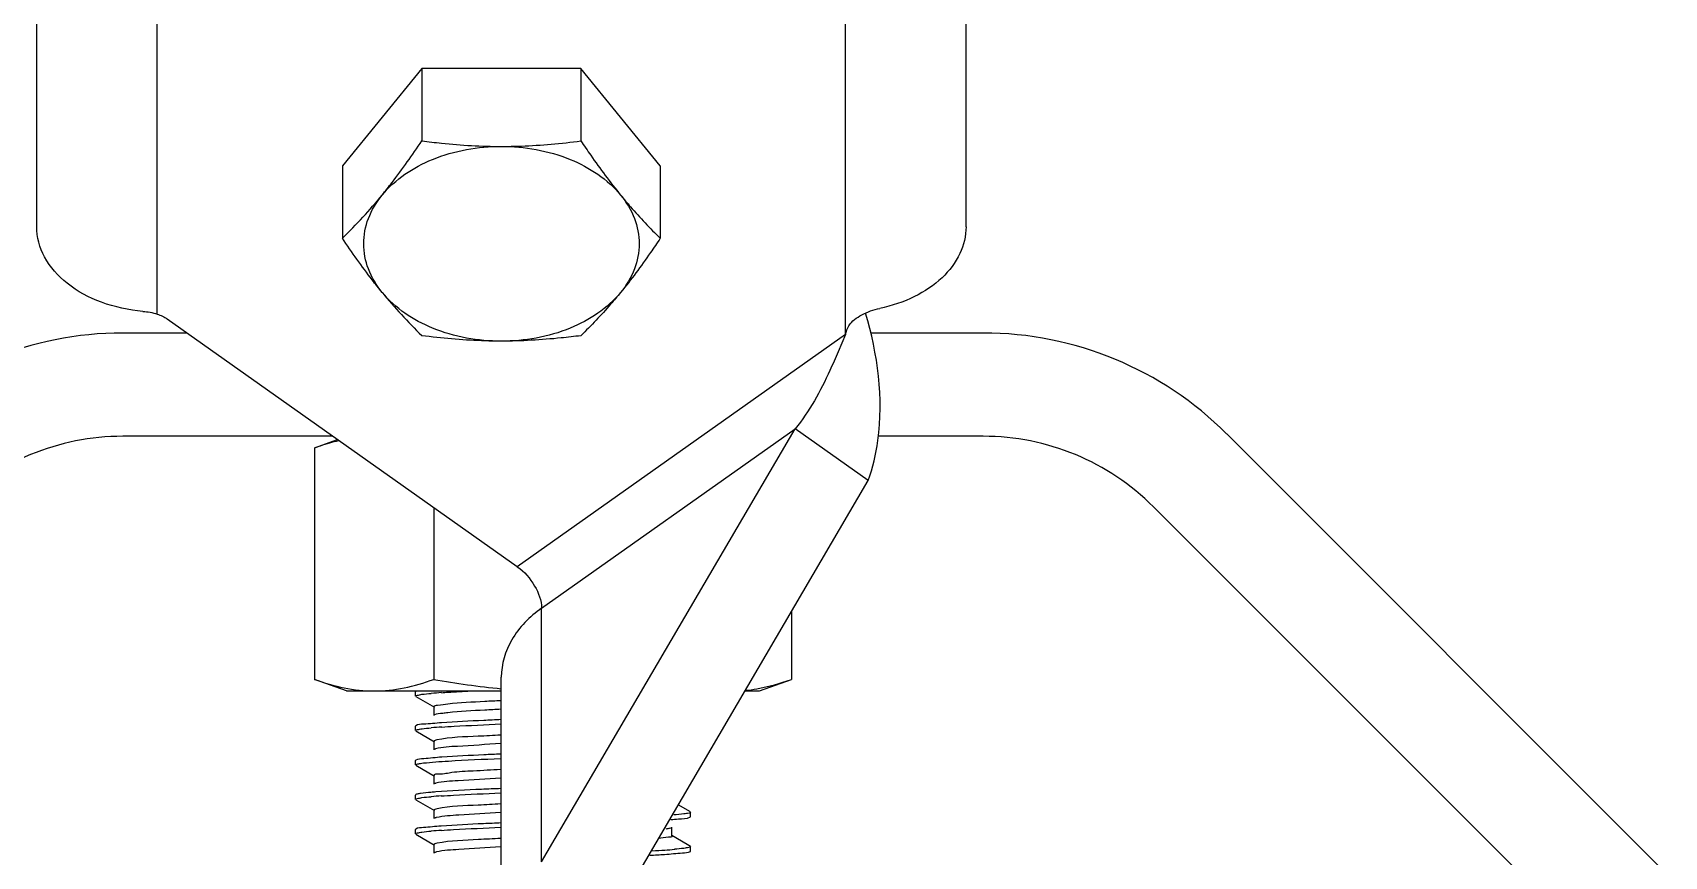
# Model space of a CAD drawing. Extents: x 1031190 to 1725648, y 733081 to 1571294.
# Drawn here: x 1154583 to 1155684, y 1248971 to 1249526 of the extents above; entities that cross this region are included whole.
import ezdxf

# ---------------------------------------------------------------- set-up
doc = ezdxf.new("R2010")
doc.units = 0
doc.header["$LTSCALE"] = 1000
doc.header["$MEASUREMENT"] = 0

msp = doc.modelspace()

# ---------------------------------------------------------------- linework, layer by layer
at = {"linetype": 'Continuous'}
for p, q in [((1154585.7, 1249395.5), (1154585.7, 1249964.3)), ((1155213, 1249395.5), (1155213, 1249964.3)), ((1154667, 1249336.5), (1154667, 1249830.9)), ((1155131.7, 1249322.8), (1155131.7, 1249830.9)), ((1154845.7, 1249502.3), (1154792, 1249436.6)), ((1154845.7, 1249502.3), (1154845.7, 1249453.4)), ((1154953, 1249502.3), (1154845.7, 1249502.3)), ((1155006.6, 1249436.6), (1154953, 1249502.3)), ((1154953, 1249502.3), (1154953, 1249453.4)), ((1154792, 1249436.6), (1154792, 1249387.7)), ((1155006.6, 1249436.6), (1155006.6, 1249387.7)), ((1154643.8, 1249323.9), (1154687, 1249323.9)), ((1154910.1, 1249166.1), (1154673.8, 1249333.2)), ((1155131.7, 1249322.8), (1154910.1, 1249166.1)), ((1155131.7, 1249322.8), (1155126.6, 1249311.2)), ((1155148.5, 1249323.9), (1155224.6, 1249323.9)), ((1154926.5, 1248967), (1155097.6, 1249259.1)), ((1154926.5, 1249138.1), (1155097.6, 1249259.1)), ((1155146.9, 1249224.2), (1155097.6, 1249259.1)), ((1154785.6, 1249254.2), (1154643.8, 1249254.2)), ((1154773.2, 1249246.3), (1154788.7, 1249252)), ((1154773.2, 1249246.3), (1154773.2, 1249090.1)), ((1155224.6, 1249254.2), (1155153.4, 1249254.2)), ((1155388.9, 1249255.8), (1155685.1, 1248959.6)), ((1154975.8, 1248932.1), (1155146.9, 1249224.2)), ((1154853.7, 1249206), (1154853.7, 1249090.1)), ((1155635.8, 1248910.3), (1155339.6, 1249206.5)), ((1154926.5, 1248967), (1154926.5, 1249138.1)), ((1155095.1, 1249135.8), (1155095.1, 1249090.1)), ((1154899.3, 1248484.6), (1154899.3, 1249091.6)), ((1154794.8, 1249082.3), (1154773.2, 1249090.1)), ((1154794.8, 1249082.3), (1154899.3, 1249082.3)), ((1154841.5, 1249082), (1154841.3, 1249081.7)), ((1154841.3, 1249078.8), (1154841.3, 1249081.7)), ((1154841.3, 1249078.8), (1154841.3, 1249081.7)), ((1155063.7, 1249082.3), (1155073.6, 1249082.3)), ((1155073.6, 1249082.3), (1155095.1, 1249090.1)), ((1154841.5, 1249078.6), (1154854.1, 1249071.3)), ((1154853.8, 1249071.6), (1154853.8, 1249065.8)), ((1154841.5, 1249058.8), (1154841.3, 1249058.5)), ((1154841.3, 1249055.6), (1154841.3, 1249058.5)), ((1154841.3, 1249055.6), (1154841.3, 1249058.5)), ((1154841.5, 1249055.3), (1154854.1, 1249048)), ((1154853.8, 1249048.3), (1154853.8, 1249042.5)), ((1154841.5, 1249035.5), (1154841.3, 1249035.3)), ((1154841.3, 1249032.4), (1154841.3, 1249035.3)), ((1154841.3, 1249032.4), (1154841.3, 1249035.3)), ((1154841.5, 1249032.1), (1154854.1, 1249024.8)), ((1154853.8, 1249025.1), (1154853.8, 1249019.3)), ((1154841.5, 1249012.3), (1154841.3, 1249012)), ((1154841.3, 1249009.1), (1154841.3, 1249012)), ((1154841.3, 1249009.1), (1154841.3, 1249012)), ((1154841.5, 1249008.9), (1154854.1, 1249001.6)), ((1155026.9, 1249000.7), (1155018.7, 1249005.4)), ((1154853.8, 1249001.9), (1154853.8, 1248996.1)), ((1155026.9, 1248997.3), (1155027.1, 1248997.5)), ((1155027.1, 1248997.5), (1155027.1, 1249000.4)), ((1155027.1, 1248997.5), (1155027.1, 1249000.4)), ((1154841.5, 1248989.1), (1154841.3, 1248988.8)), ((1154841.3, 1248985.9), (1154841.3, 1248988.8)), ((1154841.3, 1248985.9), (1154841.3, 1248988.8)), ((1154841.5, 1248985.6), (1154854.1, 1248978.3)), ((1155024.8, 1248978.7), (1155014.3, 1248984.7)), ((1155014.5, 1248984.4), (1155014.5, 1248990.3)), ((1154853.8, 1248978.6), (1154853.8, 1248972.8)), ((1155026.9, 1248977.4), (1155024.8, 1248978.7)), ((1155026.9, 1248974), (1155027.1, 1248974.3)), ((1155027.1, 1248974.3), (1155027.1, 1248977.2)), ((1155027.1, 1248974.3), (1155027.1, 1248977.2))]:
    msp.add_line(p, q, dxfattribs=at)
for centre, radius, start, end in [((1154559.4, 1249628.7), 334.9, 313.9914, 320.7735), ((1155078.3, 1249563), 334.9, 219.2265, 226.0086), ((1154643.8, 1249091.5), 232.3, 90, 135), ((1155224.6, 1249091.5), 232.3, 45, 90), ((1154643.8, 1249091.5), 162.6, 90, 135), ((1155224.6, 1249091.5), 162.6, 45, 90), ((1154885.7, 1248680.1), 401.9, 93.8134, 94.8058), ((1154886, 1248653), 405.8, 93.7866, 94.8061), ((1154885.4, 1248614.2), 398.1, 93.8422, 94.8039), ((1154885.5, 1248589.8), 399.3, 93.8324, 94.805), ((1154953.4, 1249806.8), 836.7, 273.1645, 273.8477), ((1154956.4, 1249763.4), 790.3, 273.2643, 273.8614), ((1154982.9, 1249373.5), 399.5, 273.8325, 274.8033)]:
    msp.add_arc(centre, radius, start, end, dxfattribs=at)
for points, knots in [([(1154818.9, 1249416.9), (1154821.1, 1249419.7), (1154830.5, 1249431.5), (1154839.2, 1249443.9), (1154845.7, 1249453.4)], [0, 0, 0, 0, 0.239452, 1, 1, 1, 1]), ([(1154818.9, 1249416.9), (1154827.6, 1249427.6), (1154853.7, 1249444.6), (1154883.6, 1249449.7), (1154899.3, 1249449.7)], [0, 0, 0, 0, 0.468341, 1, 1, 1, 1]), ([(1154845.7, 1249453.4), (1154850.1, 1249452.9), (1154867.9, 1249450.8), (1154885.9, 1249449.7), (1154899.3, 1249449.7)], [0, 0, 0, 0, 0.249182, 1, 1, 1, 1]), ([(1154899.3, 1249449.7), (1154903.8, 1249449.7), (1154921.8, 1249450.1), (1154939.7, 1249451.7), (1154953, 1249453.4)], [0, 0, 0, 0, 0.250767, 1, 1, 1, 1]), ([(1154899.3, 1249449.7), (1154915.1, 1249449.7), (1154945, 1249444.6), (1154971, 1249427.6), (1154979.8, 1249416.9)], [0, 0, 0, 0, 0.531659, 1, 1, 1, 1]), ([(1154953, 1249453.4), (1154955.2, 1249450.2), (1154963.7, 1249437.7), (1154972.7, 1249425.5), (1154979.8, 1249416.9)], [0, 0, 0, 0, 0.259411, 1, 1, 1, 1]), ([(1154818.9, 1249351.2), (1154815, 1249355.9), (1154808.7, 1249366.3), (1154805.3, 1249384), (1154808.7, 1249401.8), (1154815, 1249412.1), (1154818.9, 1249416.9)], [0, 0, 0, 0, 0.257487, 0.5, 0.742513, 1, 1, 1, 1]), ([(1154979.8, 1249416.9), (1154982, 1249414.2), (1154990.5, 1249404.1), (1154999.6, 1249394.5), (1155006.6, 1249387.7)], [0, 0, 0, 0, 0.264209, 1, 1, 1, 1]), ([(1154979.8, 1249416.9), (1154983.7, 1249412.1), (1154990, 1249401.8), (1154993.4, 1249384), (1154990, 1249366.3), (1154983.7, 1249355.9), (1154979.8, 1249351.2)], [0, 0, 0, 0, 0.257487, 0.5, 0.742513, 1, 1, 1, 1]), ([(1154657.4, 1249338.4), (1154647.9, 1249339.2), (1154629.6, 1249343.1), (1154606.2, 1249355.5), (1154589.8, 1249373.5), (1154585.7, 1249388.5), (1154585.7, 1249395.5)], [0, 0, 0, 0, 0.28821, 0.553531, 0.788229, 1, 1, 1, 1]), ([(1155213, 1249395.5), (1155213, 1249389.3), (1155209.8, 1249376.3), (1155197, 1249359.7), (1155178, 1249347.1), (1155162.9, 1249342.1), (1155154.8, 1249340.4)], [0, 0, 0, 0, 0.215862, 0.450689, 0.713102, 1, 1, 1, 1]), ([(1154818.9, 1249351.2), (1154816.6, 1249354), (1154807.2, 1249365.8), (1154798.5, 1249378.2), (1154792, 1249387.7)], [0, 0, 0, 0, 0.239452, 1, 1, 1, 1]), ([(1155006.6, 1249387.7), (1155004.4, 1249384.5), (1154995.9, 1249372), (1154986.9, 1249359.8), (1154979.8, 1249351.2)], [0, 0, 0, 0, 0.259411, 1, 1, 1, 1]), ([(1154899.3, 1249318.3), (1154883.6, 1249318.3), (1154853.7, 1249323.4), (1154827.6, 1249340.4), (1154818.9, 1249351.2)], [0, 0, 0, 0, 0.531659, 1, 1, 1, 1]), ([(1154979.8, 1249351.2), (1154971, 1249340.4), (1154945, 1249323.4), (1154915.1, 1249318.3), (1154899.3, 1249318.3)], [0, 0, 0, 0, 0.468341, 1, 1, 1, 1]), ([(1154979.8, 1249351.2), (1154977.6, 1249348.5), (1154969.1, 1249338.4), (1154960, 1249328.8), (1154953, 1249322)], [0, 0, 0, 0, 0.264209, 1, 1, 1, 1]), ([(1155131.7, 1249322.8), (1155131.9, 1249324.9), (1155134.2, 1249330.6), (1155142.8, 1249336.9), (1155150.6, 1249339.5), (1155154.8, 1249340.4)], [0, 0, 0, 0, 0.208141, 0.577605, 1, 1, 1, 1]), ([(1155146.9, 1249224.2), (1155150.1, 1249232.9), (1155158.7, 1249270.3), (1155153.4, 1249309.7), (1155145.1, 1249337.3)], [0, 0, 0, 0, 0.242556, 1, 1, 1, 1]), ([(1154899.3, 1249318.3), (1154894.8, 1249318.3), (1154876.9, 1249318.6), (1154859, 1249320.3), (1154845.7, 1249322)], [0, 0, 0, 0, 0.250767, 1, 1, 1, 1]), ([(1154953, 1249322), (1154948.6, 1249321.4), (1154930.7, 1249319.4), (1154912.8, 1249318.3), (1154899.3, 1249318.3)], [0, 0, 0, 0, 0.249182, 1, 1, 1, 1]), ([(1155126.6, 1249311.2), (1155124.8, 1249307), (1155117, 1249288.7), (1155107.3, 1249270.9), (1155097.6, 1249259.1)], [0, 0, 0, 0, 0.231709, 1, 1, 1, 1]), ([(1154773.2, 1249246.3), (1154774.6, 1249246.8), (1154780, 1249248.7), (1154785.5, 1249250.3), (1154789.7, 1249251.3)], [0, 0, 0, 0, 0.252515, 1, 1, 1, 1]), ([(1154910.1, 1249166.1), (1154914.9, 1249162.8), (1154922.2, 1249154.1), (1154926.5, 1249143.3), (1154926.5, 1249138.1)], [0, 0, 0, 0, 0.525314, 1, 1, 1, 1]), ([(1154926.5, 1249138.1), (1154918.5, 1249132.4), (1154904.9, 1249119), (1154899.3, 1249100.3), (1154899.3, 1249091.6)], [0, 0, 0, 0, 0.528923, 1, 1, 1, 1]), ([(1154773.2, 1249090.1), (1154779.8, 1249087.7), (1154792.9, 1249083.8), (1154806.7, 1249082.3), (1154813.5, 1249082.3)], [0, 0, 0, 0, 0.506411, 1, 1, 1, 1]), ([(1154813.5, 1249082.3), (1154820.2, 1249082.3), (1154834, 1249083.8), (1154847.2, 1249087.7), (1154853.7, 1249090.1)], [0, 0, 0, 0, 0.493589, 1, 1, 1, 1]), ([(1154842.2, 1249082.3), (1154842, 1249082.2), (1154841.8, 1249082.1), (1154841.6, 1249082), (1154841.5, 1249082)], [0, 0, 0, 0, 0.575094, 1, 1, 1, 1]), ([(1154859, 1249081.1), (1154860.4, 1249081.2), (1154866.9, 1249081.7), (1154873.4, 1249082), (1154878.5, 1249082.3)], [0, 0, 0, 0, 0.220803, 1, 1, 1, 1]), ([(1155064, 1249082.7), (1155066.6, 1249082.9), (1155077.2, 1249084.4), (1155087.6, 1249087.4), (1155095.1, 1249090.1)], [0, 0, 0, 0, 0.246296, 1, 1, 1, 1]), ([(1154841.3, 1249078.8), (1154841.3, 1249079.2), (1154843.5, 1249079.5), (1154844.6, 1249079.8), (1154845.7, 1249080)], [0, 0, 0, 0, 0.271556, 1, 1, 1, 1]), ([(1154863.2, 1249073.4), (1154860.9, 1249073.1), (1154858.7, 1249072.4), (1154853.8, 1249072.4), (1154853.8, 1249071.6)], [0, 0, 0, 0, 0.734942, 1, 1, 1, 1]), ([(1154899, 1249075.7), (1154895.4, 1249075.5), (1154883.4, 1249074.9), (1154871.5, 1249074.2), (1154863.2, 1249073.4)], [0, 0, 0, 0, 0.30396, 1, 1, 1, 1]), ([(1154899, 1249069.9), (1154895.4, 1249069.7), (1154883.4, 1249069.1), (1154871.5, 1249068.4), (1154863.2, 1249067.6)], [0, 0, 0, 0, 0.30396, 1, 1, 1, 1]), ([(1154859, 1249060.8), (1154854.9, 1249060.5), (1154849.2, 1249059.8), (1154843, 1249059.7), (1154841.5, 1249058.8)], [0, 0, 0, 0, 0.690495, 1, 1, 1, 1]), ([(1154863.2, 1249067.6), (1154862.1, 1249067.4), (1154859, 1249067), (1154855.7, 1249067), (1154854.1, 1249066.1)], [0, 0, 0, 0, 0.376921, 1, 1, 1, 1]), ([(1154899, 1249062.9), (1154895.1, 1249062.7), (1154881.8, 1249062.1), (1154868.4, 1249061.5), (1154859, 1249060.8)], [0, 0, 0, 0, 0.288536, 1, 1, 1, 1]), ([(1154859.2, 1249057.9), (1154861.9, 1249058.1), (1154875.2, 1249058.9), (1154888.5, 1249059.5), (1154899, 1249060)], [0, 0, 0, 0, 0.207236, 1, 1, 1, 1]), ([(1154841.3, 1249055.6), (1154841.3, 1249056), (1154843.5, 1249056.3), (1154844.6, 1249056.6), (1154845.8, 1249056.7)], [0, 0, 0, 0, 0.271401, 1, 1, 1, 1]), ([(1154855.8, 1249049.2), (1154855.3, 1249049), (1154854.7, 1249048.9), (1154853.8, 1249048.5), (1154853.8, 1249048.3)], [0, 0, 0, 0, 0.704936, 1, 1, 1, 1]), ([(1154898.9, 1249052.5), (1154893.9, 1249052.2), (1154879.5, 1249051.3), (1154864.9, 1249051.1), (1154855.8, 1249049.2)], [0, 0, 0, 0, 0.350691, 1, 1, 1, 1]), ([(1154859.2, 1249037.6), (1154855.1, 1249037.3), (1154849.3, 1249036.5), (1154843.1, 1249036.4), (1154841.5, 1249035.5)], [0, 0, 0, 0, 0.690745, 1, 1, 1, 1]), ([(1154854.9, 1249043.1), (1154854.7, 1249043.1), (1154854.4, 1249043), (1154854.2, 1249042.9), (1154854.1, 1249042.8)], [0, 0, 0, 0, 0.573187, 1, 1, 1, 1]), ([(1154898.9, 1249046.7), (1154889.2, 1249046.2), (1154874.6, 1249044.9), (1154859.6, 1249044.5), (1154854.9, 1249043.1)], [0, 0, 0, 0, 0.662973, 1, 1, 1, 1]), ([(1154855, 1249034.4), (1154857.9, 1249034.6), (1154872.5, 1249035.6), (1154887.2, 1249036.2), (1154899, 1249036.7)], [0, 0, 0, 0, 0.196383, 1, 1, 1, 1]), ([(1154899, 1249039.6), (1154895.2, 1249039.5), (1154881.9, 1249038.9), (1154868.6, 1249038.2), (1154859.2, 1249037.6)], [0, 0, 0, 0, 0.288055, 1, 1, 1, 1]), ([(1154841.3, 1249032.4), (1154841.3, 1249032.7), (1154843, 1249033), (1154843.9, 1249033.3), (1154844.8, 1249033.4)], [0, 0, 0, 0, 0.275887, 1, 1, 1, 1]), ([(1154844.8, 1249033.4), (1154845.4, 1249033.5), (1154848.8, 1249033.9), (1154852.2, 1249034.2), (1154855, 1249034.4)], [0, 0, 0, 0, 0.19121, 1, 1, 1, 1]), ([(1154898.9, 1249029.2), (1154892.7, 1249028.9), (1154882.1, 1249028.2), (1154867, 1249027.7), (1154860.1, 1249025.9), (1154853.8, 1249026.2), (1154853.8, 1249025.1)], [0, 0, 0, 0, 0.409, 0.726331, 0.927829, 1, 1, 1, 1]), ([(1154855, 1249014.1), (1154853.9, 1249014), (1154850.5, 1249013.7), (1154847.1, 1249013.4), (1154844.8, 1249013.1)], [0, 0, 0, 0, 0.30771, 1, 1, 1, 1]), ([(1154855.1, 1249020), (1154854.9, 1249019.9), (1154854.6, 1249019.8), (1154854.2, 1249019.7), (1154854.1, 1249019.6)], [0, 0, 0, 0, 0.585747, 1, 1, 1, 1]), ([(1154899, 1249016.4), (1154894.7, 1249016.2), (1154880, 1249015.6), (1154865.3, 1249014.9), (1154855, 1249014.1)], [0, 0, 0, 0, 0.297382, 1, 1, 1, 1]), ([(1154898.9, 1249023.4), (1154889.3, 1249022.9), (1154874.7, 1249021.8), (1154860, 1249021.2), (1154855.1, 1249020)], [0, 0, 0, 0, 0.656169, 1, 1, 1, 1]), ([(1154841.3, 1249009.1), (1154841.3, 1249009.5), (1154843.5, 1249009.8), (1154844.6, 1249010.1), (1154845.7, 1249010.3)], [0, 0, 0, 0, 0.271616, 1, 1, 1, 1]), ([(1154844.8, 1249013.1), (1154844, 1249012.9), (1154842.9, 1249012.8), (1154841.8, 1249012.5), (1154841.5, 1249012.3)], [0, 0, 0, 0, 0.640091, 1, 1, 1, 1]), ([(1154898.8, 1249006), (1154893.8, 1249005.7), (1154879.5, 1249004.8), (1154865, 1249004.6), (1154855.9, 1249002.7)], [0, 0, 0, 0, 0.349431, 1, 1, 1, 1]), ([(1154858.7, 1249011.4), (1154861.5, 1249011.6), (1154874.9, 1249012.4), (1154888.3, 1249013), (1154899, 1249013.5)], [0, 0, 0, 0, 0.206065, 1, 1, 1, 1]), ([(1154855.9, 1249002.7), (1154855.4, 1249002.6), (1154854.7, 1249002.5), (1154853.8, 1249002.1), (1154853.8, 1249001.9)], [0, 0, 0, 0, 0.706178, 1, 1, 1, 1]), ([(1154855.4, 1248996.8), (1154855.2, 1248996.7), (1154854.7, 1248996.6), (1154854.2, 1248996.5), (1154854.1, 1248996.4)], [0, 0, 0, 0, 0.596703, 1, 1, 1, 1]), ([(1154898.8, 1249000.2), (1154889.4, 1248999.7), (1154875, 1248998.7), (1154860.4, 1248997.9), (1154855.4, 1248996.8)], [0, 0, 0, 0, 0.649558, 1, 1, 1, 1]), ([(1154899, 1248993.2), (1154895.1, 1248993), (1154881.7, 1248992.4), (1154868.2, 1248991.8), (1154858.7, 1248991.1)], [0, 0, 0, 0, 0.289063, 1, 1, 1, 1]), ([(1155013.7, 1248995.5), (1155015.4, 1248995.6), (1155019.7, 1248996.2), (1155024.5, 1248995.9), (1155026.9, 1248997.3)], [0, 0, 0, 0, 0.387145, 1, 1, 1, 1]), ([(1155027.1, 1249000.4), (1155027.1, 1249000), (1155024.9, 1248999.7), (1155023.8, 1248999.4), (1155022.6, 1248999.3)], [0, 0, 0, 0, 0.271584, 1, 1, 1, 1]), ([(1154841.3, 1248985.9), (1154841.3, 1248986.3), (1154843.5, 1248986.6), (1154844.6, 1248986.9), (1154845.7, 1248987)], [0, 0, 0, 0, 0.271628, 1, 1, 1, 1]), ([(1154858.7, 1248991.1), (1154854.7, 1248990.8), (1154849.1, 1248990.1), (1154843, 1248989.9), (1154841.5, 1248989.1)], [0, 0, 0, 0, 0.690212, 1, 1, 1, 1]), ([(1154898.8, 1248982.8), (1154893.8, 1248982.5), (1154879.5, 1248981.6), (1154865.1, 1248981.3), (1154856, 1248979.5)], [0, 0, 0, 0, 0.348434, 1, 1, 1, 1]), ([(1154858.8, 1248988.2), (1154861.5, 1248988.4), (1154874.9, 1248989.2), (1154888.4, 1248989.8), (1154899, 1248990.3)], [0, 0, 0, 0, 0.206277, 1, 1, 1, 1]), ([(1155014.5, 1248984.4), (1155014.5, 1248983.6), (1155009.9, 1248983.6), (1155007.7, 1248982.9), (1155005.5, 1248982.7)], [0, 0, 0, 0, 0.265324, 1, 1, 1, 1]), ([(1155014.3, 1248990), (1155013.9, 1248989.7), (1155012.5, 1248989.4), (1155011.2, 1248989.2), (1155010.3, 1248989)], [0, 0, 0, 0, 0.35782, 1, 1, 1, 1]), ([(1154856, 1248979.5), (1154855.4, 1248979.4), (1154854.8, 1248979.2), (1154853.8, 1248978.9), (1154853.8, 1248978.6)], [0, 0, 0, 0, 0.707247, 1, 1, 1, 1]), ([(1154855.5, 1248973.6), (1154855.2, 1248973.5), (1154854.7, 1248973.4), (1154854.3, 1248973.2), (1154854.1, 1248973.1)], [0, 0, 0, 0, 0.597162, 1, 1, 1, 1]), ([(1154898.8, 1248977), (1154889.4, 1248976.5), (1154875, 1248975.4), (1154860.4, 1248974.7), (1154855.5, 1248973.6)], [0, 0, 0, 0, 0.649158, 1, 1, 1, 1]), ([(1155009.5, 1248972), (1155013.6, 1248972.2), (1155019.2, 1248973), (1155025.3, 1248973.1), (1155026.9, 1248974)], [0, 0, 0, 0, 0.690319, 1, 1, 1, 1]), ([(1155027.1, 1248977.2), (1155027.1, 1248976.8), (1155024.9, 1248976.5), (1155023.7, 1248976.2), (1155022.6, 1248976)], [0, 0, 0, 0, 0.271518, 1, 1, 1, 1])]:
    msp.add_open_spline(points, degree=3, knots=knots, dxfattribs=at)
for points in [[(1154657.4, 1249338.4), (1154660.6, 1249338.2), (1154663.9, 1249337.6), (1154667, 1249336.5)], [(1154667, 1249336.5), (1154669.4, 1249335.8), (1154671.8, 1249334.7), (1154673.8, 1249333.2)], [(1154845.7, 1249080), (1154847.8, 1249080.2), (1154849.9, 1249080.4), (1154852, 1249080.6)], [(1154853.7, 1249090.1), (1154868.8, 1249087.4), (1154884, 1249085.2), (1154899.3, 1249083.8)], [(1154845.8, 1249056.7), (1154847.8, 1249057), (1154849.9, 1249057.2), (1154852, 1249057.4)], [(1154845.7, 1249010.3), (1154847.8, 1249010.6), (1154849.9, 1249010.7), (1154852, 1249010.9)], [(1155022.6, 1248999.3), (1155020.3, 1248999), (1155018, 1248998.8), (1155015.7, 1248998.6)], [(1154845.7, 1248987), (1154847.8, 1248987.3), (1154849.9, 1248987.5), (1154852, 1248987.7)], [(1155022.6, 1248976), (1155020.5, 1248975.8), (1155018.4, 1248975.6), (1155016.3, 1248975.4)]]:
    msp.add_open_spline(points, degree=3, dxfattribs=at)

doc.saveas('drawing.dxf')
